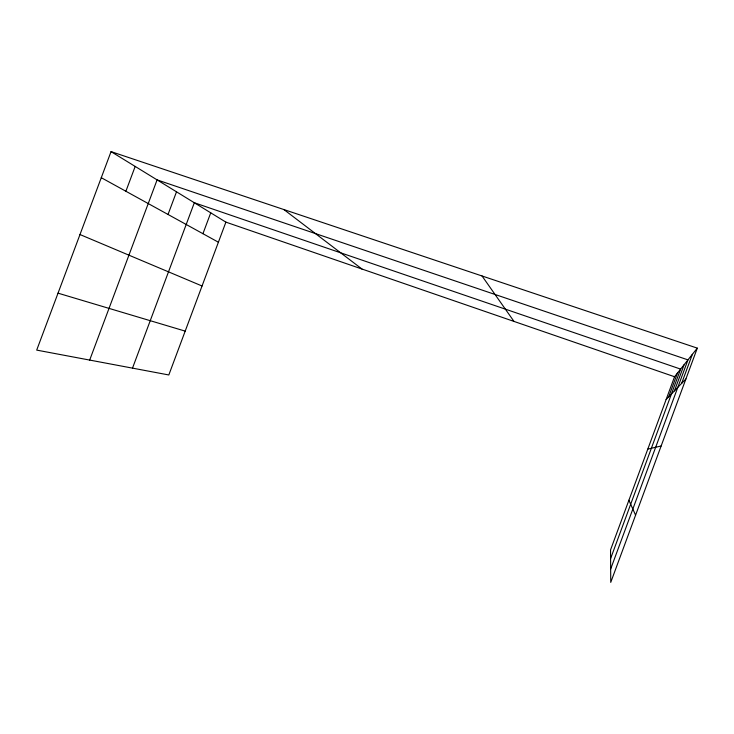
<?xml version="1.0" encoding="UTF-8"?>
<svg xmlns="http://www.w3.org/2000/svg" width="734" height="734" viewBox="0 0 734 734"><rect width="100%" height="100%" fill="white"/><g stroke="black" fill="none" stroke-linecap="round" stroke-linejoin="round"><path stroke-width="1.1" d="M697.3 348.136L674.546 376.744L610.541 549.922L610.743 582.383L697.3 348.136L111.045 151.617L36.7 350.109L168.82 374.964L225.898 222.136L111.045 151.617M668.665 396.874L677.445 373.092M610.596 558.592L680.62 369.101L194.327 202.749L132.505 368.129M674.454 390.846L684.106 364.725M610.66 569.052L687.96 359.88L157.094 179.885L89.686 360.073M681.638 383.368L692.364 354.339M168.031 214.466L176.509 191.803M202.933 233.696L210.741 212.823M125.89 191.253L135.184 166.435M666.142 399.498L685.932 378.909M647.81 449.098L661.141 445.988M58.032 293.16L185.197 331.126M225.898 222.136L674.546 376.744M79.988 234.541L202.052 285.994M101.274 177.692L218.402 242.22M283.893 209.557L361.954 269.02M482.036 275.975L513.984 321.409M628.9 500.249L635.58 515.167"/></g></svg>
